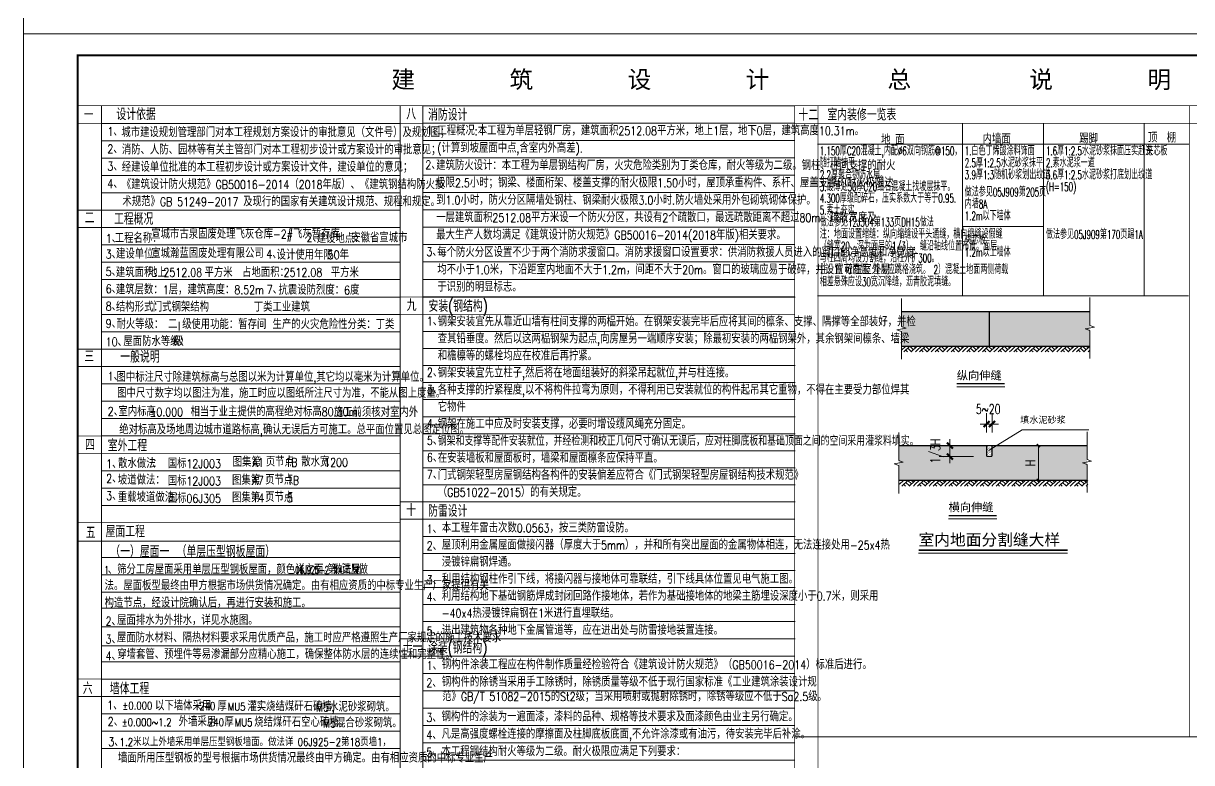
# Model space of a CAD drawing. Header units: inches. Extents: x -3733042 to -3450527, y 579159 to 997713.
# Drawn here: x -3561977 to -3508129, y 904732 to 938788 of the extents above; entities that cross this region are included whole.
import ezdxf

# ---------------------------------------------------------------- set-up
doc = ezdxf.new("R2010")
doc.units = ezdxf.units.IN
doc.header["$LTSCALE"] = 1000
doc.header["$MEASUREMENT"] = 0
doc.header["$PDSIZE"] = -5
doc.layers.get('0').update_dxf_attribs({"lineweight": 18})
doc.layers.get('Defpoints').update_dxf_attribs({"lineweight": 18})
for name, color, linetype, lineweight in [('1', 7, 'Continuous', 18), ('DIM_SYMB', 3, 'Continuous', 18), ('PUB_DIM', 3, 'Continuous', 18), ('PUB_HATCH', 8, 'Continuous', 18), ('PUB_TEXT', 7, 'Continuous', 18), ('PUB_TITLE', 153, 'Continuous', 18), ('SURFACE', 255, 'Continuous', 18), ('图框', 155, 'Continuous', 18)]:
    doc.layers.add(name, color=color, linetype=linetype, lineweight=lineweight)
doc.styles.add('_HZTXT', font='simplex.shx', dxfattribs={"width": 0.8, "bigfont": 'hztxt.shx'})
doc.styles.add('_TCH_DIM_T3', font='simplex.shx', dxfattribs={"width": 0.705882, "bigfont": 'gbcbig.shx'})
doc.styles.add('H1', font='')
doc.styles.add('HT', font='', dxfattribs={"width": 0.9})
doc.styles.add('HZ', font='txt.shx', dxfattribs={"width": 0.8, "bigfont": 'hztxt.shx'})
doc.styles.add('宋体', font='')
doc.styles.get('H1').set_extended_font_data('宋体')
doc.styles.get('HT').set_extended_font_data('黑体')
doc.styles.get('宋体').set_extended_font_data('宋体')

# ---------------------------------------------------------------- blocks, each defined once
blk = doc.blocks.new('_DIMX')
blk.add_line((-150, 0), (150, 0))
blk.add_lwpolyline([(-70, -70, 50, 50, 0), (70, 70, 50, 50, 0)], format="xyseb")
blk = doc.blocks.new('$LinePat$00000009')
for p, q in [((0, -210), (210, 0)), ((120, -300), (420, 0)), ((420, 0), (608, -188)), ((495, -300), (795, 0)), ((615, 0), (705, -90)), ((210, -210), (300, -300)), ((315, -105), (502, -293)), ((705, -300), (795, -210))]:
    blk.add_line(p, q)
blk = doc.blocks.new('_ArchTick_2')
at = {"color": 0, "linetype": 'ByBlock'}
blk.add_lwpolyline([(-0.5, -0.5, 0.4, 0.4, 0), (0.5, 0.5, 0.4, 0.4, 0)], format="xyseb", dxfattribs=at)
blk = doc.blocks.new('A$C01B007C4')
h = blk.add_hatch()
h.set_pattern_fill('SACNCR', color=256, scale=120, style=0)
h.paths.add_polyline_path([(-290, 1600), (-4340, 1600), (-4340, 0), (-290, 0)], flags=0)
h.paths.add_polyline_path([(4340, 1600), (-290, 1600), (-290, 0), (4340, 0)], flags=0)
h = blk.add_hatch()
h.set_pattern_fill('SACNCR', color=256, scale=120, style=0)
h.paths.add_polyline_path([(-4470, -4577), (-4470, -6177), (4210, -6177), (4210, -4577), (-131, -4577), (-170, -4625), (-170, -5077), (-420, -5077), (-420, -4577)], flags=0)
h = blk.add_hatch()
h.set_pattern_fill('砂灰土', color=256, style=0, pattern_type=0)
h.set_pattern_definition([(37.5, (0, 0), (-2.5197, 77.07295), [0.01, -60.8, 0.01, -68, 0.01, -65]), (7.5, (0, 0), (70.791, 112.8858), [0.01, -32.8, 0.01, -54.8, 0.01, -21]), (327.5, (-49.2, 0), (124.5657, 0.2264), [0.01, -20, 0.01, -72, 0.01, -94]), (317.5, (-49.2, 0), (120.245, 35.107), [0.01, -10, 0.01, -47.2, 0.01, -54])])
h.paths.add_polyline_path([(-170, -4577), (-420, -4577), (-420, -5077), (-170, -5077)], flags=0)
at = {"color": 0, "linetype": 'ByBlock'}
for p, q in [((-890, 1600), (-2480, 1600)), ((-1020, -4577), (-2610, -4577)), ((-2110, -4575), (-2110, -4573)), ((-2110, -5079), (-2110, -5081))]:
    blk.add_line(p, q, dxfattribs=at)
blk.add_line((-420, -4577), (-170, -4577))
for points in [[(-4340, 1600, 60, 60, 0), (4340, 1600, 60, 60, 0)], [(-290, 1600, 60, 60, 0), (-290, 0, 60, 60, 0)], [(-4340, 0, 60, 60, 0), (4340, 0, 60, 60, 0)], [(-4470, -4577, 60, 60, 0), (-420, -4577, 60, 60, 0)], [(-420, -4577, 60, 60, 0), (-420, -5077, 60, 60, 0)], [(-170, -4577, 60, 60, 0), (4210, -4577, 60, 60, 0)], [(-170, -4577, 60, 60, 0), (-170, -5077, 60, 60, 0)], [(-420, -5077, 60, 60, 0), (-170, -5077, 60, 60, 0)], [(-4470, -6177, 60, 60, 0), (4210, -6177, 60, 60, 0)]]:
    blk.add_lwpolyline(points, format="xyseb")
at = {"layer": 'Defpoints', "color": 0, "linetype": 'ByBlock'}
for p in [(-290, 1600), (-290, 1100), (-2110, -4577), (-420, -4577), (-420, -5077)]:
    blk.add_point(p, dxfattribs=at)
at = {"layer": 'DIM_SYMB'}
for points in [[(-4340, -600), (-4340, 688), (-4550, 764), (-4130, 838), (-4340, 912), (-4340, 2200)], [(4340, -556), (4340, 731), (4130, 808), (4550, 882), (4340, 956), (4340, 2244)], [(-1795, -1863), (415, -1863)], [(-4470, -6777), (-4470, -5490), (-4680, -5413), (-4260, -5339), (-4470, -5265), (-4470, -3977)], [(4210, -6734), (4210, -5446), (4000, -5370), (4420, -5296), (4210, -5221), (4210, -3934)], [(-2176, -7946), (44, -7946)], [(-3557, -9534), (3309, -9534)]]:
    blk.add_lwpolyline(points, dxfattribs=at)
for points in [[(-1795, -1723, 70, 70, 0), (415, -1723, 70, 70, 0)], [(-2176, -7806, 70, 70, 0), (44, -7806, 70, 70, 0)], [(-3557, -9394, 70, 70, 0), (3309, -9394, 70, 70, 0)]]:
    blk.add_lwpolyline(points, format="xyseb", dxfattribs=at)
at = {"layer": 'PUB_DIM'}
for p, q in [((-420, -3977), (-420, -3084)), ((-170, -3977), (-170, -3084)), ((-422, -3584), (-424, -3584)), ((-420, -3584), (-170, -3584)), ((-168, -3584), (-166, -3584)), ((-298, -4779), (1223, -3844)), ((1223, -3844), (4287, -3844)), ((-2110, -5077), (-2110, -4577)), ((1459, -4577), (2343, -4577)), ((1968, -6177), (1968, -4577)), ((-1020, -5077), (-2610, -5077)), ((1459, -6177), (2343, -6177))]:
    blk.add_line(p, q, dxfattribs=at)
at = {"layer": 'PUB_DIM', "xscale": 2, "yscale": 2, "zscale": 2}
blk.add_blockref('_DIMX', (-420, -3584), dxfattribs=at)
at = {"layer": 'PUB_DIM'}
for name, p, xscale, yscale, zscale, rotation in [('_DIMX', (-170, -3584), 2, 2, 2, 180), ('_DIMX', (-2110, -4577), 2, 2, 2, 270), ('_DIMX', (-2110, -5077), 2, 2, 2, 90), ('_ArchTick_2', (1968, -4577), 150, 150, 150, 90), ('_ArchTick_2', (1968, -6177), 150, 150, 150, 270)]:
    blk.add_blockref(name, p, dxfattribs=dict(at, xscale=xscale, yscale=yscale, zscale=zscale, rotation=rotation))
at = {"layer": 'PUB_HATCH', "xscale": 0.9098532494390383, "yscale": 0.8666666666686069, "zscale": 0.8666666666666665}
for p in [(-4340, 0), (-3617, 0), (-2893, 0), (-2170, 0), (-1447, 0), (-723, 0), (0, 0), (723, 0), (1447, 0), (2170, 0), (2893, 0), (3617, 0), (-4436, -6177), (-3713, -6177), (-2990, -6177), (-2266, -6177), (-1543, -6177), (-820, -6177), (-96, -6177), (627, -6177), (1350, -6177), (2074, -6177), (2797, -6177), (3520, -6177)]:
    blk.add_blockref('$LinePat$00000009', p, dxfattribs=at)
at = {"layer": '1', "color": 7, "linetype": 'Continuous', "style": 'H1'}
blk.add_text('填水泥砂浆', height=300, dxfattribs=at).set_placement((1129, -3538))
at = {"layer": 'PUB_DIM', "color": 7, "insert": (-346, -2894), "char_height": 446.2, "width": 1575, "attachment_point": 5, "style": '_TCH_DIM_T3'}
blk.add_mtext('5~20', dxfattribs=at)
at = {"layer": 'PUB_DIM', "color": 7, "attachment_point": 5, "rotation": 90, "style": '_TCH_DIM_T3'}
for s, insert, char_height, width in [('1/3H', (-2710, -4827), 446.2, 1530), ('H', (1595, -5377), 446, 892.5)]:
    blk.add_mtext(s, dxfattribs=dict(at, insert=insert, char_height=char_height, width=width))
at = {"layer": 'PUB_TEXT', "style": '宋体'}
for s, height, p in [('纵向伸缝', 379.7, (-1795, -1531)), ('横向伸缝', 379.7, (-2176, -7601)), ('室内地面分割缝大样', 531.6, (-3557, -9177))]:
    blk.add_text(s, height=height, dxfattribs=at).set_placement(p)

msp = doc.modelspace()

# ---------------------------------------------------------------- linework, layer by layer
at = {"layer": 'PUB_TEXT'}
for p, q in [((-3558376.8, 934996.1), (-3558376.8, 931781.6)), ((-3543560.1, 934996.1), (-3526424.2, 934996.1)), ((-3543560.1, 934996.1), (-3526424.2, 934996.1)), ((-3526424.2, 934996.1), (-3543560.1, 934996.1)), ((-3544612.7, 934181.6), (-3558376.8, 934181.6)), ((-3526424.2, 934196.1), (-3543560.1, 934196.1)), ((-3518690.3, 934181.6), (-3518690.3, 926233.3)), ((-3514950.8, 934181.6), (-3514950.8, 926233.3)), ((-3510322.3, 934181.6), (-3510322.3, 926233.3)), ((-3544612.7, 933381.6), (-3558376.8, 933381.6)), ((-3543560.1, 933396.1), (-3526424.2, 933396.1)), ((-3525371.7, 933217.9), (-3508235.8, 933217.9)), ((-3558376.8, 932581.6), (-3544612.7, 932581.6)), ((-3543560.1, 932596.1), (-3526424.2, 932596.1)), ((-3558376.8, 931781.6), (-3558376.8, 879912.6)), ((-3558376.8, 931781.6), (-3544612.7, 931781.6)), ((-3543560.1, 931796.1), (-3526424.2, 931796.1)), ((-3558376.8, 930981.6), (-3544612.7, 930981.6)), ((-3543560.1, 930996.1), (-3526424.2, 930996.1)), ((-3526424.2, 930196.1), (-3543560.1, 930196.1)), ((-3518690.3, 929432), (-3514950.8, 929432)), ((-3526424.2, 929396.1), (-3543560.1, 929396.1)), ((-3558376.8, 928581.6), (-3544612.7, 928581.6)), ((-3526424.2, 928596.1), (-3543560.1, 928596.1)), ((-3526424.2, 927796.1), (-3543560.1, 927796.1)), ((-3544612.7, 927781.6), (-3558376.8, 927781.6)), ((-3558376.8, 926981.6), (-3544612.7, 926981.6)), ((-3526424.2, 926996.1), (-3543560.1, 926996.1)), ((-3544612.7, 926181.6), (-3558376.8, 926181.6)), ((-3526424.2, 926196.1), (-3543560.1, 926196.1)), ((-3526403.4, 926181.6), (-3543539.3, 926181.6)), ((-3525371.7, 926233.3), (-3508268.2, 926233.3)), ((-3543539.3, 924596.1), (-3526403.4, 924596.1)), ((-3558376.8, 923781.6), (-3544612.7, 923781.6)), ((-3543539.3, 923810.5), (-3526403.4, 923810.5)), ((-3558376.8, 922981.6), (-3544612.7, 922981.6)), ((-3543539.3, 923025), (-3526403.4, 923025)), ((-3558376.8, 922181.6), (-3544612.7, 922181.6)), ((-3543539.3, 922239.4), (-3526403.4, 922239.4)), ((-3558376.8, 921381.6), (-3544612.7, 921381.6)), ((-3543539.3, 921453.9), (-3526403.4, 921453.9)), ((-3558376.8, 920581.6), (-3544612.7, 920581.6)), ((-3543539.3, 920668.3), (-3526403.4, 920668.3)), ((-3558376.8, 919781.6), (-3544612.7, 919781.6)), ((-3543539.3, 919882.7), (-3526403.4, 919882.7)), ((-3543539.3, 919097.2), (-3526403.4, 919097.2)), ((-3558376.8, 918181.6), (-3544612.7, 918181.6)), ((-3543539.3, 918311.6), (-3526403.4, 918311.6)), ((-3558376.8, 917381.6), (-3544612.7, 917381.6)), ((-3543539.3, 917526.1), (-3526403.4, 917526.1)), ((-3558376.8, 916581.6), (-3544612.7, 916581.6)), ((-3544612.7, 916740.5), (-3526424.2, 916740.5)), ((-3543539.3, 916740.5), (-3526403.4, 916740.5)), ((-3543539.3, 916740.5), (-3526403.4, 916740.5)), ((-3544612.7, 915940.5), (-3526424.2, 915940.5)), ((-3543560.1, 915155), (-3526403.4, 915155)), ((-3543560.1, 914369.4), (-3526403.4, 914369.4)), ((-3558376.8, 914181.6), (-3544612.7, 914181.6)), ((-3558376.8, 913381.6), (-3544612.7, 913381.6)), ((-3543560.1, 913583.8), (-3526403.4, 913583.8)), ((-3543560.1, 912798.3), (-3526403.4, 912798.3)), ((-3558376.8, 912581.6), (-3544612.7, 912581.6)), ((-3558376.8, 911850.7), (-3544612.7, 911850.7)), ((-3543560.1, 912012.7), (-3526403.4, 912012.7)), ((-3543560.1, 911227.2), (-3526403.4, 911227.2)), ((-3558376.8, 910981.6), (-3544612.7, 910981.6)), ((-3558376.8, 910112.6), (-3544612.7, 910112.6)), ((-3544612.7, 910441.6), (-3526424.2, 910441.6)), ((-3543560.1, 910441.6), (-3526403.4, 910441.6)), ((-3544612.7, 909641.6), (-3526424.2, 909641.6)), ((-3526424.2, 909641.6), (-3543560.1, 909641.6)), ((-3558376.8, 909381.6), (-3544612.7, 909381.6)), ((-3544612.7, 908581.6), (-3558376.8, 908581.6)), ((-3544612.7, 908581.6), (-3558376.8, 908581.6)), ((-3544612.7, 907781.6), (-3558376.8, 907781.6)), ((-3544612.7, 906981.6), (-3558376.8, 906981.6)), ((-3543572.5, 906441.6), (-3526436.6, 906441.6)), ((-3543572.5, 906441.6), (-3526436.6, 906441.6)), ((-3526436.6, 906441.6), (-3543572.5, 906441.6)), ((-3558376.8, 906181.6), (-3544612.7, 906181.6)), ((-3544612.7, 906181.6), (-3558376.8, 906181.6)), ((-3544612.7, 906181.6), (-3558376.8, 906181.6)), ((-3544612.7, 906181.6), (-3558376.8, 906181.6)), ((-3526436.6, 905914.7), (-3483086.3, 905914.7)), ((-3558376.8, 905381.6), (-3544612.7, 905381.6)), ((-3543572.5, 905641.6), (-3526436.6, 905641.6)), ((-3543572.5, 904841.6), (-3526436.6, 904841.6))]:
    msp.add_line(p, q, dxfattribs=at)
for points in [[(-3559476.8, 934996.1, 40, 40, 0), (-3483086.3, 934996, 40, 40, 0)], [(-3544612.7, 934996.1, 40, 40, 0), (-3544612.7, 879912.6, 40, 40, 0)], [(-3543560.1, 934996.1, 40, 40, 0), (-3543560.1, 879912.6, 40, 40, 0)], [(-3526445.1, 934996.1, 40, 40, 0), (-3508235.8, 934996.1, 40, 40, 0)], [(-3526424.2, 934996.1, 40, 40, 0), (-3526424.2, 879912.6, 40, 40, 0)], [(-3525350.8, 879912.6, 40, 40, 0), (-3525350.8, 934996.1, 40, 40, 0)], [(-3508235.8, 934996.1, 40, 40, 0), (-3508235.8, 905914.7, 40, 40, 0)], [(-3559476.8, 934181.6, 40, 40, 0), (-3544612.7, 934181.6, 40, 40, 0)], [(-3544660.1, 934181.6, 40, 40, 0), (-3483086.3, 934181.5, 40, 40, 0)], [(-3559476.8, 930181.6, 40, 40, 0), (-3544612.7, 930181.6, 40, 40, 0)], [(-3559476.8, 929381.6, 40, 40, 0), (-3544612.7, 929381.6, 40, 40, 0)], [(-3544612.7, 926181.6, 40, 40, 0), (-3526424.2, 926181.6, 40, 40, 0)], [(-3544612.7, 925381.6, 40, 40, 0), (-3526424.2, 925381.6, 40, 40, 0)], [(-3559476.8, 923781.6, 40, 40, 0), (-3544612.7, 923781.6, 40, 40, 0)], [(-3559476.8, 922981.6, 40, 40, 0), (-3544612.7, 922981.6, 40, 40, 0)], [(-3559476.8, 919781.6, 40, 40, 0), (-3544612.7, 919781.6, 40, 40, 0)], [(-3559476.8, 918981.6, 40, 40, 0), (-3544612.7, 918981.6, 40, 40, 0)], [(-3544633.5, 916740.5, 40, 40, 0), (-3526445.1, 916740.5, 40, 40, 0)], [(-3544633.5, 915940.5, 40, 40, 0), (-3526445.1, 915940.5, 40, 40, 0)], [(-3559476.8, 915804.4, 40, 40, 0), (-3544612.7, 915804.4, 40, 40, 0)], [(-3559476.8, 914935.4, 40, 40, 0), (-3544612.7, 914935.4, 40, 40, 0)], [(-3544633.5, 910441.6, 40, 40, 0), (-3526445.1, 910441.6, 40, 40, 0)], [(-3544633.5, 909641.6, 40, 40, 0), (-3526445.1, 909641.6, 40, 40, 0)], [(-3559429.4, 908581.6, 40, 40, 0), (-3544612.7, 908581.6, 40, 40, 0)], [(-3559429.4, 907781.6, 40, 40, 0), (-3544612.7, 907781.6, 40, 40, 0)]]:
    msp.add_lwpolyline(points, format="xyseb", dxfattribs=at)
at = {"layer": 'PUB_TEXT', "color": 3}
msp.add_lwpolyline([(-3544600.2, 926250.7, 40, 40, 0), (-3544591.9, 926250.7, 40, 40, 0)], format="xyseb", dxfattribs=at)
at = {"layer": 'PUB_TEXT'}
for points in [[(-3558376.8, 925381.6), (-3544612.7, 925381.6)], [(-3558376.8, 924581.6), (-3544612.7, 924581.6)], [(-3543560.1, 908841.6), (-3526424.2, 908841.6)], [(-3543578.9, 908041.6), (-3526443, 908041.6)], [(-3543572.5, 907241.6), (-3526436.6, 907241.6)]]:
    msp.add_lwpolyline(points, dxfattribs=at)
at = {"layer": 'PUB_TITLE'}
msp.add_lwpolyline([(-3561976.8, 878912.6), (-3477876.8, 878912.6), (-3477876.8, 938312.6), (-3561976.8, 938312.6)], close=True, dxfattribs=at)
msp.add_lwpolyline([(-3559476.8, 879912.6, 100, 100, 0), (-3478876.8, 879912.6, 100, 100, 0), (-3478876.8, 937312.6, 100, 100, 0), (-3559476.8, 937312.6, 100, 100, 0)], format="xyseb", close=True, dxfattribs=at)
at = {"layer": '图框'}
msp.add_lwpolyline([(-3561976.8, 997712.6), (-3477876.8, 997712.6), (-3477876.8, 938312.6), (-3561976.8, 938312.6)], close=True, dxfattribs=at)

# ---------------------------------------------------------------- block references
at = {"layer": 'SURFACE'}
msp.add_blockref('A$C01B007C4', (-3517159.5, 923911.7), dxfattribs=at)

# ---------------------------------------------------------------- texts
at = {"layer": 'PUB_TEXT', "color": 3}
for s, height, style, width, p in [('设计依据', 540, 'HZ', 0.7, (-3557688.8, 934333.5)), ('八', 540, 'HZ', 0.7, (-3544329.8, 934353.2)), ('消防设计', 540, 'HZ', 0.7, (-3543323, 934310.9)), ('十二', 540, 'HZ', 0.7, (-3526252, 934302.1)), ('一', 400, '_HZTXT', 0.8, (-3559187.9, 934361.2)), ('工程概况', 540, 'HZ', 0.7, (-3557798.4, 929512.1)), ('九', 540, 'HZ', 0.7, (-3544308.9, 925538.8)), ('安装(钢结构)', 540, 'HZ', 0.7, (-3543302.2, 925496.4)), ('一般说明', 540, 'HZ', 0.7, (-3557511.1, 923156.5)), ('四', 540, 'HZ', 0.7, (-3559128.4, 919106.6)), ('室外工程', 540, 'HZ', 0.7, (-3558087.4, 919074.5)), ('十', 540, 'HZ', 0.7, (-3544329.8, 916097.6)), ('防雷设计', 540, 'HZ', 0.7, (-3543323, 916055.3)), ('屋面工程', 540, 'HZ', 0.7, (-3558187.7, 915114.9)), ('十一', 540, 'HZ', 0.7, (-3544488.6, 909798.7)), ('涂装(钢结构)', 540, 'HZ', 0.7, (-3543323, 909756.4))]:
    msp.add_text(s, height=height, dxfattribs=dict(at, style=style, width=width)).set_placement(p)
at = {"layer": 'PUB_TEXT', "style": '_HZTXT'}
for s, height, width, p in [('1、', 399.98, 0.8, (-3558103.6, 933603.4)), ('城市建设规划管理部门对本工程规划方案设计的审批意见（文件号）及规划图；', 399.98, 0.8, (-3557460.1, 933556.5)), ('1、', 399.98, 0.8, (-3543399.1, 933668.7)), ('工程概况:本工程为单层轻钢厂房，建筑面积2512.08平方米，地上1层，地下0层，建筑高度10.31m。', 399.98, 0.8, (-3542897, 933636.4)), ('2、', 399.98, 0.8, (-3558103.6, 932803.4)), ('消防、人防、园林等有关主管部门对本工程初步设计或方案设计的审批意见；', 399.98, 0.8, (-3557438.8, 932757.9)), ('(计算到坡屋面中点,含室内外高差).', 399.98, 0.8, (-3542897, 932836.4)), ('内墙面', 400, 0.8, (-3517760.8, 933251.6)), ('1.白色丁烯酸涂料饰面', 400, 0.6, (-3518586.5, 932709.8)), ('1.6厚1:2.5水泥砂浆抹面压实赶光', 400, 0.6, (-3514847, 932709.8)), ('夹芯板', 400, 0.6, (-3510218.6, 932709.8)), ('3、', 399.98, 0.8, (-3558103.6, 932003.4)), ('经建设单位批准的本工程初步设计或方案设计文件，建设单位的意见；', 399.98, 0.8, (-3557438.8, 931957.9)), ('2、', 399.98, 0.8, (-3543450.5, 932068.7)), ('建筑防火设计：本工程为单层钢结构厂房，火灾危险类别为丁类仓库，耐火等级为二级。钢柱、柱间支撑的耐火', 399.98, 0.8, (-3542948.4, 932036.4)), ('2.5厚1:2.5水泥砂浆抹平', 400, 0.6, (-3518586.5, 932159.8)), ('2.素水泥浆一道', 400, 0.6, (-3514847, 932159.8)), ('4、', 399.98, 0.8, (-3558103.6, 931203.4)), ('《建筑设计防火规范》GB50016-2014（2018年版）、《建筑钢结构防火技', 399.98, 0.8, (-3557438.8, 931157.9)), ('极限2.5小时；钢梁、楼面桁架、楼盖支撑的耐火极限1.50小时，屋顶承重构件、系杆、屋盖支撑的耐火极限达', 399.98, 0.8, (-3542948.4, 931236.4)), ('2.2厚聚合物防水层。', 400, 0.6, (-3525267.9, 931614.9)), ('3.9厚1:3随机砂浆划出纹道', 400, 0.6, (-3518586.5, 931609.8)), ('3.6厚1:2.5水泥砂浆打底划出纹道', 400, 0.6, (-3514847, 931609.8)), ('3.最薄处50厚C20细石混凝土找坡层抹平。', 400, 0.6, (-3525267.9, 931065.4)), ('做法参见05J909第205页', 400, 0.6, (-3518586.5, 930815.6)), ('(H=150)', 400, 0.6, (-3514847, 931059.8)), ('到1.0小时，防火分区隔墙处钢柱、钢梁耐火极限3.0小时.防火墙处采用外包砌筑砌体保护。', 399.98, 0.8, (-3542948.4, 930436.4)), ('4.300厚级配碎石，压实系数大于等于0.95.', 400, 0.6, (-3525267.9, 930528.2)), ('内墙8A', 400, 0.6, (-3518586.5, 930265.6)), ('一层建筑面积2512.08平方米设一个防火分区，共设有2个疏散口，最远疏散距离不超过80m。疏散宽度及', 399.98, 0.8, (-3542948.4, 929636.4)), ('5.素土夯实.', 400, 0.6, (-3525267.9, 929978.2)), ('1.2m以下墙体', 400, 0.6, (-3518586.5, 929715.6)), ('做法参见12J304第133页DH15做法', 400, 0.6, (-3525267.9, 929428.2)), ('1、', 399.98, 0.8, (-3558176.9, 928678.1)), ('工程名称：', 399.98, 0.8, (-3557766, 928682.9)), ('2、', 399.98, 0.8, (-3548926.6, 928718.5)), ('建设地点：', 399.98, 0.8, (-3548456.2, 928673.3)), ('安徽省宣城市', 399.98, 0.8, (-3546864.6, 928701.8)), ('最大生产人数均满足《建筑设计防火规范》GB50016-2014(2018年版)相关要求。', 399.98, 0.8, (-3542948.4, 928836.4)), ('注：地面设置缩缝：纵向缩缝设平头通缝，横向缩缝设假缝', 400, 0.6, (-3525267.9, 928878.2)), ('夹芯板', 400, 0.6, (-3518586.5, 928596.4)), ('做法参见05J909第170页踢1A', 400, 0.6, (-3514847, 928859.8)), ('3、', 399.98, 0.8, (-3558183.1, 927957.3)), ('建设单位：', 399.98, 0.8, (-3557708, 927959.1)), ('4、', 399.98, 0.8, (-3550776.9, 927958.9)), ('设计使用年限：', 399.98, 0.8, (-3550306.5, 927913.7)), ('3、', 399.98, 0.8, (-3543399.1, 928068.7)), ('每个防火分区设置不少于两个消防求援窗口。消防求援窗口设置要求：供消防救援人员进入的窗口的净高度和净宽度', 399.98, 0.8, (-3542897, 928036.4)), ('（缝宽20、深为面层的1/3），缝沿轴线位置布置。面层', 400, 0.6, (-3525267.9, 928328.2)), ('1.2m以上墙体', 400, 0.6, (-3518586.5, 928046.4)), ('与柱四周均设分割缝，沿柱外扩300。', 400, 0.6, (-3525267.9, 927778.2)), ('5、', 399.98, 0.8, (-3558183.1, 927151.5)), ('建筑面积：', 399.98, 0.8, (-3557712.7, 927106.3)), ('地上', 399.98, 0.8, (-3556231.2, 927101.9)), ('2512.08', 399.98, 0.8, (-3555519.6, 927114.8)), ('平方米', 399.98, 0.8, (-3553626.7, 927101.9)), ('占地面积：', 399.98, 0.8, (-3551896, 927106.3)), ('2512.08', 399.98, 0.8, (-3549982, 927114.8)), ('平方米', 399.98, 0.8, (-3547810, 927101.9)), ('均不小于1.0米，下沿距室内地面不大于1.2m，间距不大于20m。窗口的玻璃应易于破碎，并设置可在室外易', 399.98, 0.8, (-3542897, 927236.4)), ('6、', 399.98, 0.8, (-3558183.1, 926358.9)), ('建筑层数：1层，建筑高度：8.52m', 399.98, 0.8, (-3557712.7, 926313.7)), ('7、', 399.98, 0.8, (-3550762.4, 926329.7)), ('抗震设防烈度：6度', 399.98, 0.8, (-3550219.2, 926297.8)), ('于识别的明显标志。', 399.98, 0.8, (-3542897, 926436.4)), ('相差悬殊应设30宽沉降缝，沥青胶泥填缝。', 400, 0.6, (-3525267.9, 926678.2)), ('8、', 399.98, 0.8, (-3558183.1, 925558.9)), ('结构形式：', 399.98, 0.8, (-3557712.7, 925513.7)), ('门式钢架结构', 399.98, 0.8, (-3556010.2, 925513.7)), ('丁类工业建筑', 399.98, 0.8, (-3551358.6, 925512.5)), ('9、', 399.98, 0.8, (-3558183.1, 924758.9)), ('使用功能：暂存间', 399.98, 0.8, (-3554233, 924713.7)), ('生产的火灾危险性分类：丁类', 399.98, 0.8, (-3550491.9, 924713.7)), ('1、', 399.98, 0.8, (-3543378.3, 924868.7)), ('钢架安装宜先从靠近山墙有柱间支撑的两榀开始。在钢架安装完毕后应将其间的檩条、支撑、隅撑等全部装好，并检', 399.98, 0.8, (-3542876.2, 924836.4)), ('10、', 399.98, 0.8, (-3558183.1, 923918.4)), ('Ⅰ', 400, 0.8, (-3555247, 923925.8)), ('查其铅垂度。然后以这两榀钢架为起点,向房屋另一端顺序安装；除最初安装的两榀钢架外，其余钢架间檩条、墙梁', 399.98, 0.8, (-3542876.2, 924050.8)), ('和檐檩等的螺栓均应在校准后再拧紧。', 399.98, 0.8, (-3542876.2, 923265.3)), ('1、', 399.98, 0.8, (-3558090.7, 922337.6)), ('图中标注尺寸除建筑标高与总图以米为计算单位,其它均以毫米为计算单位。', 399.98, 0.8, (-3557683.2, 922283.7)), ('2、', 399.98, 0.8, (-3543378.3, 922512)), ('钢架安装宜先立柱子,然后将在地面组装好的斜梁吊起就位,并与柱连接。', 399.98, 0.8, (-3542876.2, 922479.7)), ('图中尺寸数字均以图注为准，施工时应以图纸所注尺寸为准，不能从图上度量。', 399.98, 0.8, (-3557653.8, 921545.3)), ('3、', 399.98, 0.8, (-3543378.3, 921726.5)), ('各种支撑的拧紧程度,以不将构件拉弯为原则，不得利用已安装就位的构件起吊其它重物，不得在主要受力部位焊其', 399.98, 0.8, (-3542876.2, 921694.2)), ('它物件', 399.98, 0.8, (-3542876.2, 920908.6)), ('2、', 399.98, 0.8, (-3558088, 920710.3)), ('室内标高', 399.98, 0.8, (-3557595.6, 920696.1)), ('%%P0.000', 399.98, 0.8, (-3556151.4, 920682)), ('相当于业主提供的高程绝对标高80.30m。', 400, 0.8, (-3554272.3, 920690.1)), ('施工前须核对室内外', 399.98, 0.8, (-3547668.6, 920665.6)), ('绝对标高及场地周边城市道路标高,确认无误后方可施工。总平面位置见总图定位图。', 399.98, 0.8, (-3557555.7, 919865.6)), ('4、', 399.98, 0.8, (-3543378.3, 920155.4)), ('钢架在施工中应及时安装支撑，必要时增设缆风绳充分固定。', 399.98, 0.8, (-3542876.2, 920123)), ('5、', 399.98, 0.8, (-3543378.3, 919369.8)), ('钢架和支撑等配件安装就位，并经检测和校正几何尺寸确认无误后，应对柱脚底板和基础顶面之间的空间采用灌浆料填实。', 399.98, 0.76, (-3542876.2, 919337.5)), ('1、', 399.98, 0.8, (-3558161.1, 918295.7)), ('散水做法', 400, 0.8, (-3557611.2, 918304.9)), ('：', 400, 0.8, (-3556023.7, 918307.6)), ('国标12J003', 400, 0.8, (-3555322.8, 918302.8)), ('A1', 400, 0.8, (-3551418.7, 918360.7)), ('1B', 400, 0.8, (-3549904.7, 918364)), ('散水宽', 400, 0.8, (-3549169.8, 918381.2)), ('1200', 400, 0.8, (-3548110.9, 918363.6)), ('6、', 399.98, 0.8, (-3543378.3, 918584.3)), ('在安装墙板和屋面板时，墙梁和屋面檩条应保持平直。', 399.98, 0.8, (-3542876.2, 918551.9)), ('7、', 399.98, 0.8, (-3543378.3, 917798.7)), ('门式钢架轻型房屋钢结构各构件的安装偏差应符合《门式钢架轻型房屋钢结构技术规范》', 399.98, 0.8, (-3542876.2, 917766.4)), ('2、', 399.98, 0.8, (-3558161.1, 917622.7)), ('坡道做法：', 400, 0.8, (-3557621.2, 917546.2)), ('国标12J003', 400, 0.8, (-3555322.8, 917502.8)), ('A7', 400, 0.8, (-3551421.9, 917527.3)), ('1B', 400, 0.8, (-3549829.4, 917530.6)), ('3、', 399.98, 0.8, (-3558161.1, 916822.7)), ('重载坡道做法：', 400, 0.8, (-3557621.2, 916746.2)), ('国标06J305', 400, 0.8, (-3555322.8, 916702.8)), ('14', 400, 0.8, (-3551421.9, 916727.3)), ('5', 400, 0.8, (-3549829.4, 916730.6)), ('（GB51022-2015）的有关规定。', 399.98, 0.8, (-3542876.2, 916980.8)), ('1、', 399.98, 0.8, (-3543389.5, 915305.2)), ('本工程年雷击次数0.0563，按三类防雷设防。', 400, 0.8, (-3542690.1, 915338.7)), ('2、', 399.98, 0.8, (-3543389.5, 914519.6)), ('屋顶利用金属屋面做接闪器（厚度大于5mm），并和所有突出屋面的金属物体相连，无法连接处用-25x4热', 400, 0.8, (-3542690.1, 914553.1)), ('浸镀锌扁钢焊通。', 400, 0.8, (-3542690.1, 913767.6)), ('3、', 399.98, 0.8, (-3543389.5, 912948.5)), ('利用结构钢柱作引下线，将接闪器与接地体可靠联结，引下线具体位置见电气施工图。', 400, 0.8, (-3542690.1, 912982)), ('4、', 399.98, 0.8, (-3543389.5, 912162.9)), ('利用结构地下基础钢筋焊成封闭回路作接地体，若作为基础接地体的地梁主筋埋设深度小于0.7米，则采用', 400, 0.8, (-3542690.1, 912196.4)), ('-40x4热浸镀锌扁钢在1米进行直埋联结。', 400, 0.8, (-3542690.1, 911410.9)), ('2、', 399.98, 0.8, (-3558188.7, 911047.9)), ('3、', 399.98, 0.8, (-3558188.7, 910214.9)), ('5、', 399.98, 0.8, (-3543389.5, 910591.8)), ('进出建筑物各种地下金属管道等，应在进出处与防雷接地装置连接。', 400, 0.8, (-3542690.1, 910625.3)), ('4、', 399.98, 0.8, (-3558188.7, 909447.9)), ('钢构件涂装工程应在构件制作质量经检验符合《建筑设计防火规范》（GB50016-2014）标准后进行。', 400, 0.8, (-3542690.1, 909039.8)), ('1、', 399.98, 0.8, (-3543389.5, 909006.3)), ('2、', 399.98, 0.8, (-3543401.8, 908206.3)), ('钢构件的除锈当采用手工除锈时，除锈质量等级不低于现行国家标准《工业建筑涂装设计规', 400, 0.8, (-3542690.1, 908239.8)), ('1、', 399.98, 0.8, (-3558113.6, 907174.1)), ('%%P0.000', 360, 0.8, (-3557413.3, 907177.3)), ('以下墙体采用', 400, 0.8, (-3555909.6, 907141.4)), ('240', 360, 0.8, (-3553867.1, 907152.1)), ('厚', 400, 0.8, (-3553030.6, 907125.6)), ('MU5', 360, 0.8, (-3552550.6, 907125.6)), ('灌实烧结煤矸石砖墙,', 400, 0.8, (-3551652.3, 907109.3)), ('M5水泥砂浆砌筑。', 400, 0.8, (-3548488.3, 907089)), ('2、', 399.98, 0.8, (-3558087.7, 906421.9)), ('外墙采用', 400, 0.8, (-3554817.7, 906413.5)), ('厚', 400, 0.8, (-3552712.3, 906402.1)), ('烧结煤矸石空心砖墙，', 400, 0.8, (-3551334.1, 906385.9)), ('M5混合砂浆砌筑。', 400, 0.8, (-3548167.1, 906355.2)), ('3、', 399.98, 0.8, (-3543401.8, 906606.3)), ('%%P0.000~1.2', 360, 0.8, (-3557439.8, 906407.7)), ('240', 360, 0.8, (-3553471, 906409.2)), ('MU5', 360, 0.8, (-3552232.3, 906402.1)), ('凡是高强度螺栓连接的摩擦面及柱脚底板底面,不允许涂漆或有油污，待安装完毕后补涂。', 400, 0.8, (-3542702.5, 905839.8)), ('3、', 399.98, 0.8, (-3558062.8, 905488.6)), ('4、', 399.98, 0.8, (-3543401.8, 905806.3)), ('墙面所用压型钢板的型号根据市场供货情况最终由甲方确定。由有相应资质的中标专业生产', 400, 0.8, (-3557612.4, 904739.3)), ('5、', 399.98, 0.8, (-3543401.8, 905006.3)), ('本工程钢结构耐火等级为二级。耐火极限应满足下列要求：', 400, 0.8, (-3542702.5, 905039.8))]:
    msp.add_text(s, height=height, dxfattribs=dict(at, width=width)).set_placement(p)
at = {"layer": 'PUB_TEXT', "color": 2, "style": '_HZTXT'}
for s, width, p in [('1.150厚C20混凝土,内配%%C6双向钢筋@150，', 0.6, (-3525267.9, 932709.8)), ('随打随抹平。', 0.6, (-3525267.9, 932159.8)), ('钢构件的涂装为一遍面漆，漆料的品种、规格等技术要求及面漆颜色由业主另行确定。', 0.8, (-3542702.5, 906639.8))]:
    msp.add_text(s, height=400, dxfattribs=dict(at, width=width)).set_placement(p)
at = {"layer": 'PUB_TEXT', "color": 1, "style": '_HZTXT'}
for s, height, width, p in [('、筛分工房屋面采用单层压型钢板屋面，颜色详立面。做法见', 399.98, 0.8, (-3558085.5, 913422.2)), ('第', 400, 0.8, (-3547964.9, 913422.2)), ('页屋', 399.98, 0.8, (-3547315.8, 913422.2)), ('做', 400, 0.8, (-3546529.5, 913422.2)), ('1', 360, 0.533333, (-3558231.8, 913422.2)), ('06J925-2', 359.98, 0.533333, (-3549446, 913422.2)), ('14', 359.98, 0.533333, (-3547644.9, 913422.2)), ('1', 360, 0.533333, (-3546675.8, 913422.2)), ('法。屋面板型最终由甲方根据市场供货情况确定。由有相应资质的中标专业生产厂家提供有关', 399.98, 0.8, (-3558231.8, 912682.2)), ('构造节点，经设计院确认后，再进行安装和施工。', 399.98, 0.8, (-3558231.8, 911882.2))]:
    msp.add_text(s, height=height, dxfattribs=dict(at, width=width)).set_placement(p)
at = {"layer": 'PUB_TEXT', "attachment_point": 7}
for s, insert, char_height, width, style in [('{\\W1;建        筑        设        计          总          说        明}', (-3545016.2, 935707.9), 800, 56716.854, 'HT'), ('顶  棚', (-3510144.7, 933300.6), 400, 1509.143, '_HZTXT'), ('地 面', (-3522445.9, 933207.3), 400, 1216.571, '_HZTXT'), ('踢脚 ', (-3513313.5, 933259.3), 400, 908, '_HZTXT'), ('术规范》GB 51249-2017 及现行的国家有关建筑设计规范、规程和规定。', (-3557412.1, 930357.9), 399.98, 16138.622, '_HZTXT'), ('宣城市古泉固废处理飞灰仓库-2#飞灰暂存库   ', (-3556083.7, 928739.3), 399.98, 9817.795, '_HZTXT'), (' 50年', (-3548169.5, 927912.5), 399.98, 1439.928, '_HZTXT'), ('{\\W0.6;注：1）砼面层、垫层应跳格浇筑。 2）混凝土地面两侧荷载}', (-3525253.9, 927228.2), 400, 9621.033, '_HZTXT'), ('耐火等级： 二 级', (-3557686, 924713.7), 399.98, 3905.871, '_HZTXT'), (' 屋面防水等级： ', (-3557588.4, 923922.6), 399.98, 3689.31, '_HZTXT'), ('Ⅰ级 ', (-3555016.2, 923925.8), 400, 756.923, '_HZTXT'), ('图集第 ', (-3552329.9, 918360.1), 400, 1364, '_HZTXT'), ('页节点 ', (-3550802.1, 918372.6), 400, 1376, '_HZTXT'), ('图集第 ', (-3552358.4, 917526.7), 400, 1364, '_HZTXT'), ('页节点 ', (-3550830.6, 917539.2), 400, 1376, '_HZTXT'), ('图集第 ', (-3552358.4, 916726.7), 400, 1364, '_HZTXT'), ('页节点 ', (-3550830.6, 916739.2), 400, 1376, '_HZTXT'), (' 屋面排水为外排水，详见水施图。', (-3557876.6, 911063.1), 400, 7231.648, '_HZTXT'), (' 屋面防水材料、隔热材料要求采用优质产品，施工时应严格遵照生产厂家规定的施工技术要求', (-3557882.9, 910257.3), 400, 19986.418, '_HZTXT'), (' 穿墙套管、预埋件等易渗漏部分应精心施工，确保整体防水层的连续性和完整性。', (-3557865.8, 909492.9), 400, 17308.571, '_HZTXT'), ('范》GB/T 51082-2015的St2级；当采用喷射或抛射除锈时，除锈等级应不低于Sa2.5级。', (-3542675.8, 907439.8), 400, 19728.352, '_HZTXT')]:
    msp.add_mtext(s, dxfattribs=dict(at, insert=insert, char_height=char_height, width=width, style=style))
at = {"layer": 'PUB_TEXT', "color": 3, "char_height": 540, "attachment_point": 7, "style": 'HZ'}
for s, insert, width in [('{\\W0.7;  室内装修一览表}', (-3525591, 934311.5), 4683.825), ('{\\W0.7;二 }', (-3559150.4, 929564.8), 519.75), ('{\\W0.7;三 }', (-3559168, 923181.6), 505.575), ('{\\W0.7;五 }', (-3559097.7, 915062.5), 524.475), ('{\\W0.7;六 }', (-3559238.2, 907885.9), 529.2), ('{\\W0.7; 墙体工程}', (-3558325.1, 907870.5), 2637.225)]:
    msp.add_mtext(s, dxfattribs=dict(at, insert=insert, width=width))
at = {"layer": 'PUB_TEXT', "color": 1, "insert": (-3557971.2, 914181.6), "char_height": 540, "width": 9039.6, "attachment_point": 7, "style": 'HZ'}
msp.add_mtext('{\\W0.7;（一）屋面一 （单层压型钢板屋面）}', dxfattribs=at)
at = {"layer": 'PUB_TEXT', "color": 2, "insert": (-3557535.8, 905478.1), "char_height": 360, "width": 13609.741, "attachment_point": 7, "style": '_HZTXT'}
msp.add_mtext('1.2米以上外墙采用单层压型钢板墙面。做法详 06J925-2第18页墙1，', dxfattribs=at)
at = {"layer": 'PUB_TEXT', "style": '_HZTXT', "width": 0.8}
msp.add_attdef('宣城瀚蓝固废处理有限公司', (-3556078.6, 927988.6), '某单位', height=399.98, dxfattribs=at)

doc.saveas('drawing.dxf')
